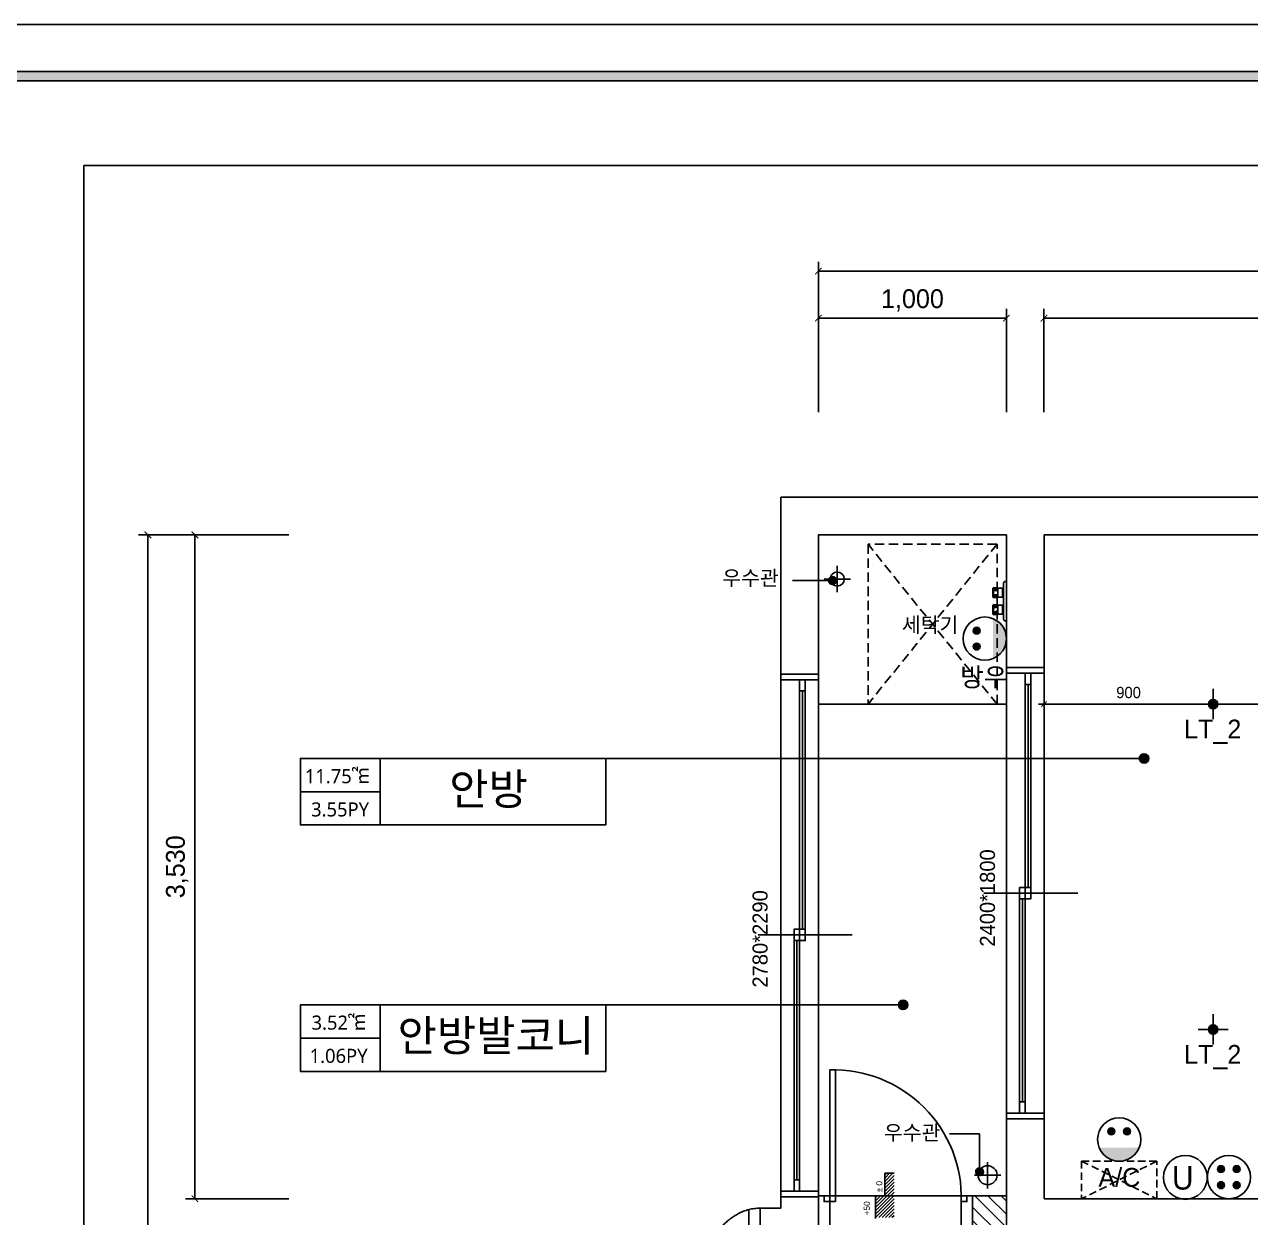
# Model space of a CAD drawing. Header units: inches. Extents: x 47110 to 276445, y 19043 to 183074.
# Drawn here: x 69545 to 76067, y 28049 to 34393 of the extents above; entities that cross this region are included whole.
import ezdxf
from ezdxf.enums import TextEntityAlignment as Align

# ---------------------------------------------------------------- set-up
doc = ezdxf.new("R2010")
doc.units = ezdxf.units.IN
doc.header["$LTSCALE"] = 50
doc.header["$MEASUREMENT"] = 0
doc.header["$PDSIZE"] = 700.071425
for name, pattern in [('DASHEDX2', [1.5, 1, -0.5]), ('DH-HID2', [1.2, 0.8, -0.4]), ('HID', [2.5, 1.5, -1])]:
    doc.linetypes.add(name, pattern=pattern)
for name, color, linetype in [('0-ELC TEXT', 7, 'Continuous'), ('03-TEXT', 3, 'Continuous'), ('06-FUR', 6, 'Continuous'), ('07-DIM', 1, 'Continuous'), ('07-DIM WAL', 5, 'Continuous'), ('3.기호.계단선', 30, 'Continuous'), ('F-SYM', 7, 'Continuous'), ('fin', 5, 'Continuous'), ('FORM(YOURNAME)-11', 1, 'Continuous'), ('FU-FURM', 251, 'DH-HID2'), ('Layer 1', 7, 'Continuous'), ('RC-LIGHT', 7, 'Continuous'), ('WAL NEW', 3, 'Continuous'), ('도면층2', 2, 'Continuous'), ('도면층4', 4, 'Continuous'), ('도면층5', 5, 'Continuous'), ('설비', 140, 'Continuous')]:
    doc.layers.add(name, color=color, linetype=linetype)
doc.styles.add('HY 울릉도 L', font='H2GTRM.TTF')
doc.styles.add('N 맑은고딕', font='malgun.ttf')
doc.styles.get("Standard").update_dxf_attribs({"font": 'txt.shx', "bigfont": 'whgtxt.shx'})
doc.styles.add('YOURNAME', font='@Microsoft JhengHei Light.ttf')
doc.styles.add('넥슨고딕', font='@Microsoft JhengHei Light.ttf')
doc.styles.add('마감재', font='stylu.ttf')
doc.styles.add('코레일둥고', font='')
doc.styles.add('휴먼엑스포', font='Expo M.ttf')
doc.styles.get('코레일둥고').set_extended_font_data('THE정고딕110')
doc.dimstyles.new('30', dxfattribs={"dimscale": 30, "dimtxt": 2, "dimasz": 1, "dimexe": 1, "dimexo": 1, "dimgap": 1, "dimtad": 1, "dimdec": 0, "dimrnd": 0.05, "dimdsep": 46, "dimlunit": 6, "dimtxsty": 'HY 울릉도 L', "dimblk": 'ARCHTICK', "dimcen": 2.5, "dimdle": 1, "dimclrd": 133, "dimclre": 133, "dimclrt": 30, "dimadec": 0, "dimazin": 0, "dimtfac": 1, "dimtdec": 0, "dimtix": 1, "dimtmove": 2, "dimatfit": 3, "dimldrblk": 'ARCHTICK', "dimfxl": 1, "dimlwd": -1, "dimlwe": -1, "dimarcsym": 0})
doc.dimstyles.new('벽치수 Copy of DIM-50', dxfattribs={"dimscale": 50, "dimtxt": 2, "dimasz": 0.7, "dimexe": 1, "dimexo": 1, "dimgap": 0.7, "dimtad": 1, "dimdec": 0, "dimzin": 1, "dimdsep": 46, "dimlunit": 6, "dimtxsty": '마감재', "dimblk": 'ARCHTICK', "dimcen": -0.09, "dimclrd": 256, "dimclre": 256, "dimclrt": 3, "dimadec": 0, "dimazin": 0, "dimtfac": 1, "dimtdec": 0, "dimtix": 1, "dimtmove": 2, "dimatfit": 0, "dimldrblk": 'ARCHTICK', "dimfxl": 1, "dimtolj": 1, "dimtzin": 0, "dimarcsym": 0})

# ---------------------------------------------------------------- blocks, each defined once
blk = doc.blocks.new('FORM-PLAN')
at = {"layer": 'FORM(YOURNAME)-11'}
h = blk.add_hatch(color=256, dxfattribs=at)
h.dxf.hatch_style = 1
h.paths.add_polyline_path([(-71444, 55115), (10556, 55115), (10556, 54915), (-71444, 54915)])
h.paths.add_polyline_path([(-71444, -2085), (10556, -2085), (10556, -2285), (-71444, -2285)])
at = {"layer": 'Defpoints', "color": 158}
for points in [[(-71444, -2285), (10556, -2285), (10556, 55115), (-71444, 55115)], [(-69444, 53115), (-64, 53115), (-64, 1215), (-69444, 1215)]]:
    blk.add_lwpolyline(points, close=True, dxfattribs=at)
at = {"layer": 'FORM(YOURNAME)-11', "color": 250}
blk.add_lwpolyline([(-72444, -3285), (11556, -3285), (11556, 56115), (-72444, 56115)], close=True, dxfattribs=at)
at = {"layer": 'FORM(YOURNAME)-11'}
blk.add_lwpolyline([(-71444, 55115), (10556, 55115), (10556, 54915), (-71444, 54915)], close=True, dxfattribs=at)
at = {"layer": 'FORM(YOURNAME)-11', "color": 3, "style": 'YOURNAME'}
for tag, height, p in [('1', 450, (9905, 18188)), ('2', 450, (9905, 17544)), ('3', 450, (9905, 16257)), ('4', 450, (9905, 14326)), ('5', 515, (9905, 12009)), ('6', 515, (9905, 9757)), ('7', 515, (9905, 7504)), ('8', 515, (9905, 5252)), ('9', 515, (9905, 2999)), ('10', 515, (5655, 811)), ('11', 515, (9905, 747)), ('12', 515, (5655, -1441)), ('13', 515, (9905, -1441))]:
    blk.add_attdef(tag, text='', height=height, dxfattribs=at).set_placement(p, align=Align.MIDDLE_RIGHT)
blk = doc.blocks.new('_ArchTick')
at = {"color": 0, "linetype": 'ByBlock', "const_width": 0.15}
blk.add_lwpolyline([(-0.5, -0.5), (0.5, 0.5)], dxfattribs=at)
blk = doc.blocks.new('*D171')
at = {"layer": '07-DIM', "lineweight": -2, "transparency": 16777216}
for p, q in [((70951.3, 31678.7), (70151.3, 31678.7)), ((70201.3, 21908.7), (70201.3, 31678.7)), ((70951.3, 21908.7), (70151.3, 21908.7))]:
    blk.add_line(p, q, dxfattribs=at)
at = {"layer": 'Defpoints', "color": 0, "transparency": 16777216}
for p in [(70201.3, 31678.7), (71001.3, 31678.7), (71001.3, 21908.7)]:
    blk.add_point(p, dxfattribs=at)
at = {"layer": '07-DIM', "lineweight": -2, "transparency": 16777216, "xscale": 35, "yscale": 35, "zscale": 35}
for p, rotation in [((70201.3, 31678.7), 90), ((70201.3, 21908.7), 270)]:
    blk.add_blockref('_ArchTick', p, dxfattribs=dict(at, rotation=rotation))
at = {"layer": '07-DIM', "color": 3, "transparency": 16777216, "insert": (70107, 26793.7), "char_height": 100, "attachment_point": 5, "rotation": 90, "style": '마감재'}
blk.add_mtext('\\A1;9,770', dxfattribs=at)
blk = doc.blocks.new('*D172')
at = {"layer": '07-DIM', "lineweight": -2, "transparency": 16777216}
for p, q in [((70951.3, 31678.7), (70401.3, 31678.7)), ((70451.3, 31678.7), (70451.3, 28148.7)), ((70951.3, 28148.7), (70401.3, 28148.7))]:
    blk.add_line(p, q, dxfattribs=at)
at = {"layer": 'Defpoints', "color": 0, "transparency": 16777216}
for p in [(71001.3, 31678.7), (70451.3, 28148.7), (71001.3, 28148.7)]:
    blk.add_point(p, dxfattribs=at)
at = {"layer": '07-DIM', "lineweight": -2, "transparency": 16777216, "xscale": 35, "yscale": 35, "zscale": 35}
for p, rotation in [((70451.3, 31678.7), 90), ((70451.3, 28148.7), 270)]:
    blk.add_blockref('_ArchTick', p, dxfattribs=dict(at, rotation=rotation))
at = {"layer": '07-DIM', "color": 3, "transparency": 16777216, "insert": (70357, 29913.7), "char_height": 100, "attachment_point": 5, "rotation": 90, "style": '마감재'}
blk.add_mtext('\\A1;3,530', dxfattribs=at)
blk = doc.blocks.new('*D175')
at = {"layer": '07-DIM', "lineweight": -2, "transparency": 16777216}
for p, q in [((73768.8, 32331.2), (73768.8, 32881.2)), ((74768.8, 32331.2), (74768.8, 32881.2)), ((74768.8, 32831.2), (73768.8, 32831.2))]:
    blk.add_line(p, q, dxfattribs=at)
at = {"layer": 'Defpoints', "color": 0, "transparency": 16777216}
for p in [(73768.8, 32831.2), (73768.8, 32281.2), (74768.8, 32281.2)]:
    blk.add_point(p, dxfattribs=at)
at = {"layer": '07-DIM', "lineweight": -2, "transparency": 16777216, "xscale": 35, "yscale": 35, "zscale": 35, "rotation": 180}
blk.add_blockref('_ArchTick', (73768.8, 32831.2), dxfattribs=at)
at = {"layer": '07-DIM', "lineweight": -2, "transparency": 16777216, "xscale": 35, "yscale": 35, "zscale": 35}
blk.add_blockref('_ArchTick', (74768.8, 32831.2), dxfattribs=at)
at = {"layer": '07-DIM', "color": 3, "transparency": 16777216, "insert": (74268.8, 32925.5), "char_height": 100, "attachment_point": 5, "style": '마감재'}
blk.add_mtext('\\A1;1,000', dxfattribs=at)
blk = doc.blocks.new('*D176')
at = {"layer": '07-DIM', "lineweight": -2, "transparency": 16777216}
for p, q in [((73768.8, 32331.2), (73768.8, 33131.2)), ((73768.8, 33081.2), (84078.8, 33081.2)), ((84078.8, 32331.2), (84078.8, 33131.2))]:
    blk.add_line(p, q, dxfattribs=at)
at = {"layer": 'Defpoints', "color": 0, "transparency": 16777216}
for p in [(84078.8, 33081.2), (73768.8, 32281.2), (84078.8, 32281.2)]:
    blk.add_point(p, dxfattribs=at)
at = {"layer": '07-DIM', "lineweight": -2, "transparency": 16777216, "xscale": 35, "yscale": 35, "zscale": 35, "rotation": 180}
blk.add_blockref('_ArchTick', (73768.8, 33081.2), dxfattribs=at)
at = {"layer": '07-DIM', "lineweight": -2, "transparency": 16777216, "xscale": 35, "yscale": 35, "zscale": 35}
blk.add_blockref('_ArchTick', (84078.8, 33081.2), dxfattribs=at)
at = {"layer": '07-DIM', "color": 3, "transparency": 16777216, "insert": (78923.8, 33175.5), "char_height": 100, "attachment_point": 5, "style": '마감재'}
blk.add_mtext('\\A1;10,310', dxfattribs=at)
blk = doc.blocks.new('*D180')
at = {"layer": '07-DIM', "lineweight": -2, "transparency": 16777216}
for p, q in [((74968.8, 32331.2), (74968.8, 32881.2)), ((78298.8, 32331.2), (78298.8, 32881.2)), ((78298.8, 32831.2), (74968.8, 32831.2))]:
    blk.add_line(p, q, dxfattribs=at)
at = {"layer": 'Defpoints', "color": 0, "transparency": 16777216}
for p in [(74968.8, 32831.2), (74968.8, 32281.2), (78298.8, 32281.2)]:
    blk.add_point(p, dxfattribs=at)
at = {"layer": '07-DIM', "lineweight": -2, "transparency": 16777216, "xscale": 35, "yscale": 35, "zscale": 35, "rotation": 180}
blk.add_blockref('_ArchTick', (74968.8, 32831.2), dxfattribs=at)
at = {"layer": '07-DIM', "lineweight": -2, "transparency": 16777216, "xscale": 35, "yscale": 35, "zscale": 35}
blk.add_blockref('_ArchTick', (78298.8, 32831.2), dxfattribs=at)
at = {"layer": '07-DIM', "color": 3, "transparency": 16777216, "insert": (76633.8, 32925.5), "char_height": 100, "attachment_point": 5, "style": '마감재'}
blk.add_mtext('\\A1;3,330', dxfattribs=at)
blk = doc.blocks.new('A$C004A4CAE')
at = {"layer": 'fin', "color": 6}
for p, q in [((36, 69), (36, 70)), ((84, 69), (36, 69)), ((82, 72), (38, 72)), ((84, 69), (84, 70)), ((126, 69), (126, 70)), ((174, 69), (126, 69)), ((172, 72), (128, 72)), ((174, 69), (174, 70)), ((0, 0), (0, 5)), ((200, 15), (10, 15)), ((51, 63), (36, 63)), ((51, 57), (36, 57)), ((51, 51), (36, 51)), ((36, 23), (36, 45)), ((84, 45), (36, 45)), ((82, 21), (38, 21)), ((43, 15), (43, 21)), ((84, 63), (69, 63)), ((84, 57), (69, 57)), ((84, 51), (69, 51)), ((77, 15), (77, 21)), ((84, 23), (84, 45)), ((141, 63), (126, 63)), ((141, 57), (126, 57)), ((141, 51), (126, 51)), ((174, 45), (126, 45)), ((126, 23), (126, 45)), ((172, 21), (128, 21)), ((133, 15), (133, 21)), ((174, 63), (159, 63)), ((174, 57), (159, 57)), ((174, 51), (159, 51)), ((167, 15), (167, 21)), ((174, 23), (174, 45)), ((210, 0), (210, 5))]:
    blk.add_line(p, q, dxfattribs=at)
for centre, radius, start, end in [((36, 66), 3, 90, 270), ((38, 70), 2, 90, 180), ((51, 66), 3, 90, 270), ((69, 66), 3, 270, 90), ((82, 70), 2, 0, 90), ((84, 66), 3, 270, 90), ((126, 66), 3, 90, 270), ((128, 70), 2, 90, 180), ((141, 66), 3, 90, 270), ((159, 66), 3, 270, 90), ((172, 70), 2, 0, 90), ((174, 66), 3, 270, 90), ((10, 5), 10, 90, 180), ((36, 60), 3, 90, 270), ((36, 54), 3, 90, 270), ((36, 48), 3, 90, 270), ((38, 23), 2, 180, 270), ((51, 60), 3, 90, 270), ((51, 54), 3, 90, 270), ((51, 48), 3, 90, 270), ((69, 60), 3, 270, 90), ((69, 54), 3, 270, 90), ((69, 48), 3, 270, 90), ((82, 23), 2, 270, 0), ((84, 60), 3, 270, 90), ((84, 54), 3, 270, 90), ((84, 48), 3, 270, 90), ((126, 60), 3, 90, 270), ((126, 54), 3, 90, 270), ((126, 48), 3, 90, 270), ((128, 23), 2, 180, 270), ((141, 60), 3, 90, 270), ((141, 54), 3, 90, 270), ((141, 48), 3, 90, 270), ((159, 60), 3, 270, 90), ((159, 54), 3, 270, 90), ((159, 48), 3, 270, 90), ((172, 23), 2, 270, 0), ((174, 60), 3, 270, 90), ((174, 54), 3, 270, 90), ((174, 48), 3, 270, 90), ((200, 5), 10, 0, 90)]:
    blk.add_arc(centre, radius, start, end, dxfattribs=at)
blk = doc.blocks.new('fffsere')
at = {"layer": 'Layer 1'}
for centre, radius in [((52246.1, 31443.7), 37.5), ((53046.1, 28273.7), 50.5)]:
    blk.add_circle(centre, radius, dxfattribs=at)
at = {"layer": '도면층2'}
for p, q in [((58566.1, 31878.7), (51946.1, 31878.7)), ((51946.1, 31878.7), (51946.1, 30938.7)), ((53146.1, 31678.7), (52146.1, 31678.7)), ((52146.1, 31678.7), (52146.1, 30938.7)), ((53146.1, 31678.7), (53146.1, 30973.7)), ((56676.1, 31678.7), (53346.1, 31678.7)), ((53346.1, 31678.7), (53346.1, 30973.7)), ((52146.1, 30938.7), (51946.1, 30938.7)), ((51946.1, 30938.7), (52146.1, 30938.7)), ((53146.1, 30973.7), (53346.1, 30973.7)), ((53146.1, 28573.7), (53146.1, 27533.7)), ((53146.1, 28573.7), (53346.1, 28573.7)), ((53346.1, 28573.7), (53346.1, 28148.7)), ((51946.1, 28158.7), (51946.1, 28098.7)), ((51946.1, 28158.7), (52146.1, 28158.7)), ((52146.1, 28158.7), (52146.1, 27938.7)), ((53346.1, 28148.7), (56676.1, 28148.7)), ((51836.1, 28098.7), (51836.1, 27938.7)), ((51836.1, 28098.7), (51946.1, 28098.7))]:
    blk.add_line(p, q, dxfattribs=at)
at = {"layer": '도면층4'}
for p, q in [((52220.8, 31435.9), (52007.9, 31435.9)), ((52146.1, 30938.7), (51946.1, 30938.7)), ((51946.1, 30938.7), (51946.1, 28158.7)), ((52146.1, 28158.7), (52146.1, 30938.7)), ((53346.1, 30973.7), (53146.1, 30973.7)), ((53146.1, 30973.7), (53146.1, 28573.7)), ((53346.1, 30943.7), (53146.1, 30943.7)), ((53346.1, 28573.7), (53346.1, 30973.7)), ((52146.1, 30908.7), (51946.1, 30908.7)), ((53261.1, 29803.7), (53261.1, 30883.7)), ((52061.1, 29581.2), (52061.1, 30848.7)), ((53026.1, 29773.7), (53526.1, 29773.7)), ((53231.1, 28663.7), (53231.1, 29743.7)), ((51826.1, 29551.2), (52326.1, 29551.2)), ((52031.1, 28248.7), (52031.1, 29521.2)), ((53146.1, 28603.7), (53346.1, 28603.7)), ((53146.1, 28573.7), (53346.1, 28573.7)), ((51946.1, 28188.7), (52146.1, 28188.7)), ((51946.1, 28158.7), (52146.1, 28158.7)), ((51776.1, 27916.5), (51776.1, 28091.1)), ((51836.1, 27938.7), (51836.1, 28098.7))]:
    blk.add_line(p, q, dxfattribs=at)
at = {"layer": '도면층4', "color": 0}
for p, q in [((53003.2, 28494.5), (52844.1, 28494.5)), ((53003.2, 28291.9), (53003.2, 28494.5))]:
    blk.add_line(p, q, dxfattribs=at)
at = {"layer": '도면층4', "const_width": 25}
for points in [[(52233.3, 31435.9, -1), (52208.3, 31435.9, -1)], [(53015.7, 28291.9, -1), (52990.7, 28291.9, -1)]]:
    blk.add_lwpolyline(points, format="xyb", close=True, dxfattribs=at)
at = {"layer": '도면층4'}
for points in [[(53246.1, 30883.7), (53276.1, 30883.7), (53276.1, 30943.7), (53246.1, 30943.7)], [(52046.1, 30848.7), (52076.1, 30848.7), (52076.1, 30908.7), (52046.1, 30908.7)], [(53216.1, 29743.7), (53246.1, 29743.7), (53246.1, 29803.7), (53216.1, 29803.7)], [(53246.1, 29743.7), (53276.1, 29743.7), (53276.1, 29803.7), (53246.1, 29803.7)], [(52016.1, 29521.2), (52046.1, 29521.2), (52046.1, 29581.2), (52016.1, 29581.2)], [(52046.1, 29521.2), (52076.1, 29521.2), (52076.1, 29581.2), (52046.1, 29581.2)], [(53216.1, 28603.7), (53246.1, 28603.7), (53246.1, 28663.7), (53216.1, 28663.7)], [(52016.1, 28188.7), (52046.1, 28188.7), (52046.1, 28248.7), (52016.1, 28248.7)]]:
    blk.add_lwpolyline(points, close=True, dxfattribs=at)
blk.add_open_spline([(51836.1, 28098.7), (51825.8, 28098.7), (51815.5, 28098), (51795.2, 28095.4), (51785.3, 28093.5), (51765.9, 28088.5), (51756.5, 28085.5), (51738.4, 28078.6), (51729.7, 28074.6), (51713.1, 28066.1), (51705.2, 28061.5), (51690, 28051.8), (51682.8, 28046.6), (51669, 28036), (51662.4, 28030.4), (51649.9, 28019.1), (51643.8, 28013.2), (51632.3, 28001.2), (51626.7, 27995.1), (51616.1, 27982.5), (51610.9, 27976.1), (51598.2, 27959.5), (51591, 27949.2), (51577, 27927.9), (51570.3, 27917), (51557.3, 27894.4), (51551.1, 27882.8), (51538.9, 27858.9), (51533, 27846.6), (51521.5, 27821.3), (51516, 27808.3), (51502.2, 27774.6), (51494.1, 27753.4), (51478.5, 27709.2), (51471, 27686.3), (51456.4, 27638.7), (51449.3, 27614), (51435.5, 27563), (51428.9, 27536.6), (51416, 27482.3), (51409.8, 27454.3), (51394.7, 27382.2), (51386.1, 27337.2), (51370, 27243.9), (51362.4, 27195.6), (51348.2, 27096.1), (51341.6, 27044.9), (51329.5, 26940), (51324, 26886.2), (51314.1, 26776.7), (51309.6, 26720.9), (51301.9, 26607.6), (51298.6, 26550.1), (51291.6, 26403), (51288.8, 26312.7), (51285.8, 26130.9), (51285.7, 26039.6), (51288.2, 25857.7), (51290.8, 25767.1), (51298.8, 25588.7), (51304.1, 25500.7), (51316, 25346.3), (51322.2, 25279), (51336.1, 25147.9), (51343.8, 25084.2), (51360.8, 24961), (51370.1, 24901.6), (51388.1, 24799.6), (51396.5, 24756), (51414.2, 24672.4), (51423.5, 24632.2), (51441.4, 24562), (51449.8, 24531.3), (51467.3, 24472.5), (51476.4, 24444.4), (51493.4, 24395.9), (51501.3, 24375.1), (51517.5, 24335.2), (51525.9, 24316), (51541.7, 24282.8), (51549, 24268.4), (51564.2, 24240.7), (51572.1, 24227.3), (51587.2, 24203.7), (51594.3, 24193.3), (51609.3, 24173.1), (51617.1, 24163.4), (51632.4, 24146), (51639.6, 24138.3), (51654.9, 24123.5), (51663, 24116.3), (51678.7, 24103.8), (51686.1, 24098.3), (51701.9, 24087.8), (51710.1, 24082.9), (51727.4, 24073.8), (51736.5, 24069.6), (51753.9, 24062.8), (51762, 24060.1), (51778.7, 24055.4), (51787.3, 24053.5), (51804.8, 24050.5), (51813.7, 24049.5), (51827.1, 24048.8), (51831.6, 24048.7), (51836.1, 24048.7)], degree=3, knots=[3.141593, 3.141593, 3.141593, 3.141593, 3.168318, 3.168318, 3.195044, 3.195044, 3.221769, 3.221769, 3.248494, 3.248494, 3.27522, 3.27522, 3.301945, 3.301945, 3.328671, 3.328671, 3.355396, 3.355396, 3.382122, 3.382122, 3.408847, 3.408847, 3.449894, 3.449894, 3.49094, 3.49094, 3.531987, 3.531987, 3.573034, 3.573034, 3.61408, 3.61408, 3.676622, 3.676622, 3.739165, 3.739165, 3.801707, 3.801707, 3.864249, 3.864249, 3.926792, 3.926792, 4.020706, 4.020706, 4.114621, 4.114621, 4.208536, 4.208536, 4.30245, 4.30245, 4.396365, 4.396365, 4.49028, 4.49028, 4.634291, 4.634291, 4.778302, 4.778302, 4.922313, 4.922313, 5.066325, 5.066325, 5.181637, 5.181637, 5.296949, 5.296949, 5.41226, 5.41226, 5.503569, 5.503569, 5.594878, 5.594878, 5.670836, 5.670836, 5.746794, 5.746794, 5.807886, 5.807886, 5.868978, 5.868978, 5.918382, 5.918382, 5.967786, 5.967786, 6.008559, 6.008559, 6.049333, 6.049333, 6.083253, 6.083253, 6.117174, 6.117174, 6.145316, 6.145316, 6.173458, 6.173458, 6.2016, 6.2016, 6.224938, 6.224938, 6.248275, 6.248275, 6.271612, 6.271612, 6.283185, 6.283185, 6.283185, 6.283185], dxfattribs=at)
at = {"layer": '도면층5'}
for p, q in [((52246.1, 31513.7), (52246.1, 31373.7)), ((52316.1, 31443.7), (52176.1, 31443.7)), ((53246.1, 30883.7), (53246.1, 29803.7)), ((53276.1, 30883.7), (53276.1, 29803.7)), ((52046.1, 30848.7), (52046.1, 29581.2)), ((52076.1, 30848.7), (52076.1, 29581.2)), ((53216.1, 29743.7), (53216.1, 28663.7)), ((53246.1, 29743.7), (53246.1, 28663.7)), ((52016.1, 29521.2), (52016.1, 28248.7)), ((52046.1, 29521.2), (52046.1, 28248.7)), ((53046.1, 28343.7), (53046.1, 28203.7)), ((53116.1, 28273.7), (52976.1, 28273.7))]:
    blk.add_line(p, q, dxfattribs=at)
at = {"rotation": 90}
blk.add_blockref('A$C004A4CAE', (53146.1, 31221.2), dxfattribs=at)
at = {"layer": '06-FUR', "color": 7, "linetype": 'DASHEDX2', "style": 'N 맑은고딕'}
for p in [(51634.4, 31409.5), (52494.2, 28460)]:
    blk.add_text('우수관', height=80, dxfattribs=at).set_placement(p)
at = {"layer": '도면층4', "style": '코레일둥고'}
for s, p in [('2400*1800', (53085.3, 29489.2)), ('2780*2290', (51875.5, 29271.5))]:
    blk.add_text(s, height=80, rotation=90, dxfattribs=at).set_placement(p)
blk = doc.blocks.new('FFFF')
at = {"layer": 'WAL NEW'}
h = blk.add_hatch(dxfattribs=at)
h.set_pattern_fill('_USER', color=256, scale=50, angle=-45, pattern_type=0)
h.set_pattern_definition([(315, (21093, 0), (35.35534, 35.35534), [])])
h.paths.add_polyline_path([(82266.1, 27098.7), (82466.1, 27098.7), (82466.1, 26348.7), (82266.1, 26348.7)])
h.paths.add_polyline_path([(73646.1, 24008.7), (73646.1, 24208.7), (74646.1, 24208.7), (74646.1, 24008.7)])
h.paths.add_polyline_path([(74466.1, 28163.7), (74646.1, 28163.7), (74646.1, 27963.7), (74466.1, 27963.7)])
at = {"layer": '도면층4'}
h = blk.add_hatch(dxfattribs=at)
h.set_pattern_fill('ANSI31', color=0, scale=100, style=0)
h.set_pattern_definition([(45, (74071.72, 28048.675), (-8.83883, 8.83883), [])])
h.paths.add_polyline_path([(74048.9, 28283.7), (73998.9, 28283.7), (73998.9, 28163.7), (74048.9, 28163.7)])
h.paths.add_polyline_path([(74048.9, 28163.7), (73948.9, 28163.7), (73948.9, 28048.7), (74048.9, 28048.7)])
at = {"layer": '06-FUR', "color": 8, "linetype": 'DASHEDX2'}
for p, q in [((74596.1, 31628.7), (73910.1, 30778.7)), ((74596.1, 30778.7), (73910.1, 31628.7))]:
    blk.add_line(p, q, dxfattribs=at)
blk.add_lwpolyline([(74596.1, 31628.7), (73910.1, 31628.7), (73910.1, 30778.7), (74596.1, 30778.7)], close=True, dxfattribs=at)
at = {"layer": '3.기호.계단선', "color": 8}
blk.add_lwpolyline([(73646.1, 30778.7), (74646.1, 30778.7), (74646.1, 31678.7), (73646.1, 31678.7)], close=True, dxfattribs=at)
at = {"layer": 'FU-FURM'}
for p, q in [((75446.1, 28348.7), (75046.1, 28148.7)), ((75046.1, 28348.7), (75446.1, 28148.7))]:
    blk.add_line(p, q, dxfattribs=at)
blk.add_lwpolyline([(75046.1, 28148.7), (75446.1, 28148.7), (75446.1, 28348.7), (75046.1, 28348.7)], close=True, dxfattribs=at)
at = {"layer": 'Layer 1'}
blk.add_line((73646.1, 28163.7), (74646.1, 28163.7), dxfattribs=at)
at = {"layer": 'WAL NEW'}
blk.add_lwpolyline([(74466.1, 27963.7), (74646.1, 27963.7), (74646.1, 28163.7), (74466.1, 28163.7)], close=True, dxfattribs=at)
at = {"layer": '도면층2'}
for p, q in [((73998.9, 28163.7), (73998.9, 28283.7)), ((73998.9, 28163.7), (73948.9, 28163.7)), ((73948.9, 28163.7), (73948.9, 28043.7))]:
    blk.add_line(p, q, dxfattribs=at)
at = {"layer": '도면층4'}
for p, q in [((73706.1, 28133.7), (73706.1, 28834.2)), ((73706.1, 28834.2), (73736.1, 28834.2)), ((73736.1, 28133.7), (73736.1, 28833.7)), ((73646.1, 27963.7), (73646.1, 28163.7)), ((73646.1, 28163.7), (74466.1, 28163.7)), ((73646.1, 28163.7), (73646.1, 27963.7)), ((73706.1, 28133.7), (73736.1, 28133.7)), ((74466.1, 28163.7), (74466.1, 27963.7))]:
    blk.add_line(p, q, dxfattribs=at)
at = {"layer": '도면층4', "color": 0}
blk.add_line((73998.9, 28283.7), (74048.9, 28283.7), dxfattribs=at)
at = {"layer": '도면층4'}
for points in [[(73646.1, 28163.7), (73676.1, 28163.7), (73676.1, 28133.7), (73706.1, 28133.7), (73706.1, 27993.7), (73676.1, 27993.7), (73676.1, 27963.7), (73646.1, 27963.7), (73646.1, 28163.7)], [(74466.1, 28163.7), (74436.1, 28163.7), (74436.1, 28133.7), (74406.1, 28133.7), (74406.1, 27993.7), (74436.1, 27993.7), (74436.1, 27963.7), (74466.1, 27963.7), (74466.1, 28163.7)]]:
    blk.add_lwpolyline(points, dxfattribs=at)
at = {"layer": '도면층5'}
blk.add_arc((73726.5, 28154.1), 679.8, 358.27464, 91.72536, dxfattribs=at)
blk.add_blockref('fffsere', (21500, 0))
at = {"layer": '0-ELC TEXT', "color": 10, "style": '코레일둥고'}
blk.add_text('A/C', height=100, dxfattribs=at).set_placement((75135.6, 28212.3))
at = {"layer": '06-FUR', "color": 8, "linetype": 'DASHEDX2', "style": '코레일둥고'}
blk.add_text('세탁기', height=80, dxfattribs=at).set_placement((74089.7, 31160.1))
at = {"layer": '도면층4', "style": '휴먼엑스포'}
for s, p in [('%%P 0', (73985.9, 28182.4)), ('+50', (73919.8, 28060.7))]:
    blk.add_text(s, height=32.65, rotation=90, dxfattribs=at).set_placement(p)
blk = doc.blocks.new('1')
at = {"linetype": 'Continuous'}
h = blk.add_hatch(color=4, dxfattribs=at)
h.dxf.hatch_style = 1
edge = h.paths.add_edge_path()
edge.add_arc((11539653, -14273504), 37.5, 0, 360)
at = {"color": 1, "linetype": 'Continuous'}
for p, q in [((11539653, -14273637), (11539653, -14273370)), ((11539520, -14273504), (11539787, -14273504))]:
    blk.add_line(p, q, dxfattribs=at)
at = {"color": 4, "linetype": 'Continuous'}
for radius in [41.5, 37.5]:
    blk.add_circle((11539653, -14273504), radius, dxfattribs=at)
blk = doc.blocks.new('*D206')
at = {"layer": '07-DIM WAL', "color": 133, "transparency": 16777216}
for p, q in [((75838.8, 30778.7), (77428.8, 30778.7)), ((75868.8, 30748.7), (75868.8, 30748.7)), ((77398.8, 30748.7), (77398.8, 30748.7))]:
    blk.add_line(p, q, dxfattribs=at)
at = {"layer": 'Defpoints', "color": 0, "transparency": 16777216}
for p in [(75868.8, 30778.7), (77398.8, 30778.7), (77398.8, 30778.7)]:
    blk.add_point(p, dxfattribs=at)
at = {"layer": '07-DIM WAL', "color": 133, "transparency": 16777216, "xscale": 30, "yscale": 30, "zscale": 30, "rotation": 180}
blk.add_blockref('_ArchTick', (75868.8, 30778.7), dxfattribs=at)
at = {"layer": '07-DIM WAL', "color": 133, "transparency": 16777216, "xscale": 30, "yscale": 30, "zscale": 30}
blk.add_blockref('_ArchTick', (77398.8, 30778.7), dxfattribs=at)
at = {"layer": '07-DIM WAL', "color": 30, "transparency": 16777216, "insert": (76633.8, 30844.7), "char_height": 60, "attachment_point": 5, "style": 'HY 울릉도 L'}
blk.add_mtext('1,530', dxfattribs=at)
blk = doc.blocks.new('*D209')
at = {"layer": '07-DIM WAL', "color": 133, "transparency": 16777216}
for p, q in [((75898.8, 30778.7), (74938.8, 30778.7)), ((74968.8, 30748.7), (74968.8, 30748.7)), ((75868.8, 30748.7), (75868.8, 30748.7))]:
    blk.add_line(p, q, dxfattribs=at)
at = {"layer": 'Defpoints', "color": 0, "transparency": 16777216}
for p in [(74968.8, 30778.7), (74968.8, 30778.7), (75868.8, 30778.7)]:
    blk.add_point(p, dxfattribs=at)
at = {"layer": '07-DIM WAL', "color": 133, "transparency": 16777216, "xscale": 30, "yscale": 30, "zscale": 30, "rotation": 180}
blk.add_blockref('_ArchTick', (74968.8, 30778.7), dxfattribs=at)
at = {"layer": '07-DIM WAL', "color": 133, "transparency": 16777216, "xscale": 30, "yscale": 30, "zscale": 30}
blk.add_blockref('_ArchTick', (75868.8, 30778.7), dxfattribs=at)
at = {"layer": '07-DIM WAL', "color": 30, "transparency": 16777216, "insert": (75418.8, 30840), "char_height": 60, "attachment_point": 5, "style": 'HY 울릉도 L'}
blk.add_mtext('900', dxfattribs=at)
blk = doc.blocks.new('utp')
at = {"layer": '설비', "color": 140}
blk.add_circle((372927.5, -86920.8), 140, dxfattribs=at)
at = {"layer": '설비', "color": 140, "insert": (372982.3, -87000.6), "char_height": 150, "width": 275.64, "attachment_point": 9}
blk.add_mtext('{\\fMalgun Gothic|b0|i0|c129|p50;U}', dxfattribs=at)
blk = doc.blocks.new('egoo')
at = {"layer": '설비'}
h = blk.add_hatch(color=140, dxfattribs=at)
edge = h.paths.add_edge_path()
edge.add_arc((1015645.3, 443433.7), 22.3, 0, 360)
h = blk.add_hatch(color=140, dxfattribs=at)
edge = h.paths.add_edge_path()
edge.add_arc((1015747.7, 443433.7), 22.3, 0, 360)
h = blk.add_hatch(color=140, dxfattribs=at)
edge = h.paths.add_edge_path()
edge.add_line((1015826.3, 443329.1), (1015566.6, 443329.1))
edge.add_ellipse((1015696.5, 443381.5), major_axis=(99, 99), ratio=1, start_angle=156.95778, end_angle=293.04222)
at = {"layer": '설비', "color": 140}
for centre, radius in [((1015696.5, 443381.5), 140), ((1015645.3, 443433.7), 22.3), ((1015747.7, 443433.7), 22.3)]:
    blk.add_circle(centre, radius, dxfattribs=at)

msp = doc.modelspace()

# ---------------------------------------------------------------- hatches: boundary and pattern name
at = {"layer": '0-ELC TEXT'}
h = msp.add_hatch(color=256, dxfattribs=at)
h.dxf.hatch_style = 1
edge = h.paths.add_edge_path()
edge.add_arc((75501, 30490), 25, -180, 180, ccw=False)
h = msp.add_hatch(color=256, dxfattribs=at)
h.dxf.hatch_style = 1
edge = h.paths.add_edge_path()
edge.add_arc((74219.5, 29179.5), 25, -180, 180, ccw=False)
at = {"layer": 'RC-LIGHT'}
h = msp.add_hatch(color=10, dxfattribs=at)
edge = h.paths.add_edge_path()
edge.add_arc((75326.8076544, 28506.6231706), 18.3132637, -180, 180, ccw=False)
h = msp.add_hatch(color=10, dxfattribs=at)
edge = h.paths.add_edge_path()
edge.add_arc((75410.8720578, 28506.623168), 18.3132637, -180, 180, ccw=False)
h = msp.add_hatch(color=10, dxfattribs=at)
edge = h.paths.add_edge_path()
edge.add_line((75475.4977133, 28420.6741278), (75262.1819934, 28420.6741344))
edge.add_ellipse((75368.8398547, 28463.6753044), major_axis=(81.3172824, 81.3172773), ratio=1, start_angle=156.9577785224, end_angle=293.0422214776)
at = {"layer": '설비'}
h = msp.add_hatch(color=140, dxfattribs=at)
edge = h.paths.add_edge_path()
edge.add_arc((75910.3725009, 28306.623168), 18.3132637, -180, 180, ccw=False)
h = msp.add_hatch(color=140, dxfattribs=at)
edge = h.paths.add_edge_path()
edge.add_arc((75994.4369043, 28306.6231706), 18.3132637, -180, 180, ccw=False)
h = msp.add_hatch(color=140, dxfattribs=at)
edge = h.paths.add_edge_path()
edge.add_arc((75910.3725009, 28220.7274408), 18.3132637, -180, 180, ccw=False)
h = msp.add_hatch(color=140, dxfattribs=at)
edge = h.paths.add_edge_path()
edge.add_arc((75994.4369043, 28220.7274382), 18.3132637, -180, 180, ccw=False)

# ---------------------------------------------------------------- linework, layer by layer
at = {"layer": '0-ELC TEXT'}
for p, q in [((71437.4424741, 30136.2409149), (71437.4424741, 30490)), ((72637.4424741, 30490), (75501, 30490)), ((71437.4424741, 30313.1204574), (71012.7504721, 30313.1204574)), ((71437.4424741, 28825.7409149), (71437.4424741, 29179.5)), ((72637.4424741, 29179.5), (74219.5, 29179.5)), ((71437.4424741, 29002.6204574), (71012.7504721, 29002.6204574))]:
    msp.add_line(p, q, dxfattribs=at)
for points in [[(72637.4424741, 30490), (71012.7504721, 30490), (71012.7504721, 30136.2409149), (72637.4424741, 30136.2409149)], [(72637.4424741, 29179.5), (71012.7504721, 29179.5), (71012.7504721, 28825.7409149), (72637.4424741, 28825.7409149)]]:
    msp.add_lwpolyline(points, close=True, dxfattribs=at)
for centre in [(75501, 30490), (74219.5, 29179.5)]:
    msp.add_circle(centre, 25, dxfattribs=at)
at = {"layer": 'RC-LIGHT', "color": 10}
for centre, radius in [((75368.8398547, 28463.6753044), 115), ((75326.8076544, 28506.6231706), 18.3132637), ((75410.8720578, 28506.623168), 18.3132637)]:
    msp.add_circle(centre, radius, dxfattribs=at)
at = {"layer": '설비', "color": 140}
for centre, radius in [((75952.4047039, 28263.6753044), 115), ((75910.3725009, 28306.623168), 18.3132637), ((75994.4369043, 28306.6231706), 18.3132637), ((75910.3725009, 28220.7274408), 18.3132637), ((75994.4369043, 28220.7274382), 18.3132637)]:
    msp.add_circle(centre, radius, dxfattribs=at)

# ---------------------------------------------------------------- block references
msp.add_blockref('FFFF', (122.7802847, 0))
at = {"layer": 'F-SYM', "xscale": 0.2500000000000001, "yscale": 0.2500000000000001, "zscale": 0.2500000000000001}
msp.add_blockref('FORM-PLAN', (87220.9985804, 20363.7620237), dxfattribs=at)
at = {"layer": 'RC-LIGHT', "color": 140, "xscale": -0.8214285869294656, "yscale": 0.8214285869294656, "zscale": 0.8214285869294656, "rotation": 90.00000000000001}
msp.add_blockref('egoo', (438860.2730994, 865449.2737702), dxfattribs=at)
at = {"layer": 'RC-LIGHT', "xscale": 0.6024096385271789, "yscale": 0.6024096385271789, "zscale": 0.6024096385271789}
for p in [(-6875729.6530698, 8629274.933958), (-6875729.6530698, 8627544.933958)]:
    msp.add_blockref('1', p, dxfattribs=at)
at = {"layer": '설비', "color": 253, "true_color": 0x95d0ad, "xscale": 0.8333333333333334, "yscale": 0.8333333333333334, "zscale": 0.8333333333333334}
msp.add_blockref('utp', (-235051.6268522, 100696.0150357), dxfattribs=at)

# ---------------------------------------------------------------- texts
at = {"layer": '03-TEXT'}
for s, height, style, p in [('11.75㎡', 75, '넥슨고딕', (71212.17803, 30358.2058577)), ('안방', 166.66666667, '코레일둥고', (72014.0282149, 30243.6998816)), ('3.55PY', 75, '넥슨고딕', (71223.8190197, 30181.3263151)), ('3.52㎡', 75, '넥슨고딕', (71220.0727668, 29047.7058577)), ('안방발코니', 166.66666667, '코레일둥고', (72052.602289, 28933.1998816)), ('1.06PY', 75, '넥슨고딕', (71215.9242828, 28870.8263151))]:
    msp.add_text(s, height=height, dxfattribs=dict(at, style=style)).set_placement(p, align=Align.CENTER)
at = {"layer": '3.기호.계단선', "linetype": 'HID', "style": '코레일둥고'}
for p in [(75713.9273257, 30596.2949822), (75713.9273257, 28866.2949822)]:
    msp.add_text('LT_2', height=100, dxfattribs=at).set_placement(p)
at = {"layer": 'RC-LIGHT', "color": 140, "style": '코레일둥고'}
msp.add_text('방우', height=100, dxfattribs=at).set_placement((74522.9808419, 30972.5721866), align=Align.TOP_LEFT)

# ---------------------------------------------------------------- dimensions: what is measured, and where the dimension line sits
at = {"layer": '07-DIM'}
for base, p1, p2, angle, picture, middle in [((84078.8398547, 33081.1753044), (73768.8398547, 32281.1753044), (84078.8398547, 32281.1753044), 0, '*D176', (78923.8398547, 33175.545729)), ((73768.8398547, 32831.1753044), (74768.8398547, 32281.1753044), (73768.8398547, 32281.1753044), 0, '*D175', (74268.8398547, 32925.545729)), ((74968.8398547, 32831.1753044), (78298.8398547, 32281.1753044), (74968.8398547, 32281.1753044), 0, '*D180', (76633.8398547, 32925.545729)), ((70201.3398547, 31678.6753044), (71001.3398547, 21908.6753044), (71001.3398547, 31678.6753044), 90, '*D171', (70106.9694301, 26793.6753044)), ((70451.3398547, 28148.6753044), (71001.3398547, 31678.6753044), (71001.3398547, 28148.6753044), 90, '*D172', (70356.9694301, 29913.6753044))]:
    dim = msp.add_linear_dim(base=base, p1=p1, p2=p2, angle=angle, dimstyle='벽치수 Copy of DIM-50', dxfattribs=at)
    dim.commit()
    dim.dimension.update_dxf_attribs({"geometry": picture, "text_midpoint": middle})
at = {"layer": '07-DIM WAL'}
for base, p2, picture, middle in [((74968.8398547, 30778.6753044), (74968.8398547, 30778.6753044), '*D209', (75418.8398547, 30839.9778824)), ((77398.8398547, 30778.6753044), (77398.8398547, 30778.6753044), '*D206', (76633.8398547, 30844.6590222))]:
    dim = msp.add_linear_dim(base=base, p1=(75868.8398547, 30778.6753044), p2=p2, angle=180, dimstyle='30', override={"dimfxl": 1.25, "dimarcsym": 2}, dxfattribs=at)
    dim.commit()
    dim.dimension.update_dxf_attribs({"geometry": picture, "text_midpoint": middle})

doc.saveas('drawing.dxf')
